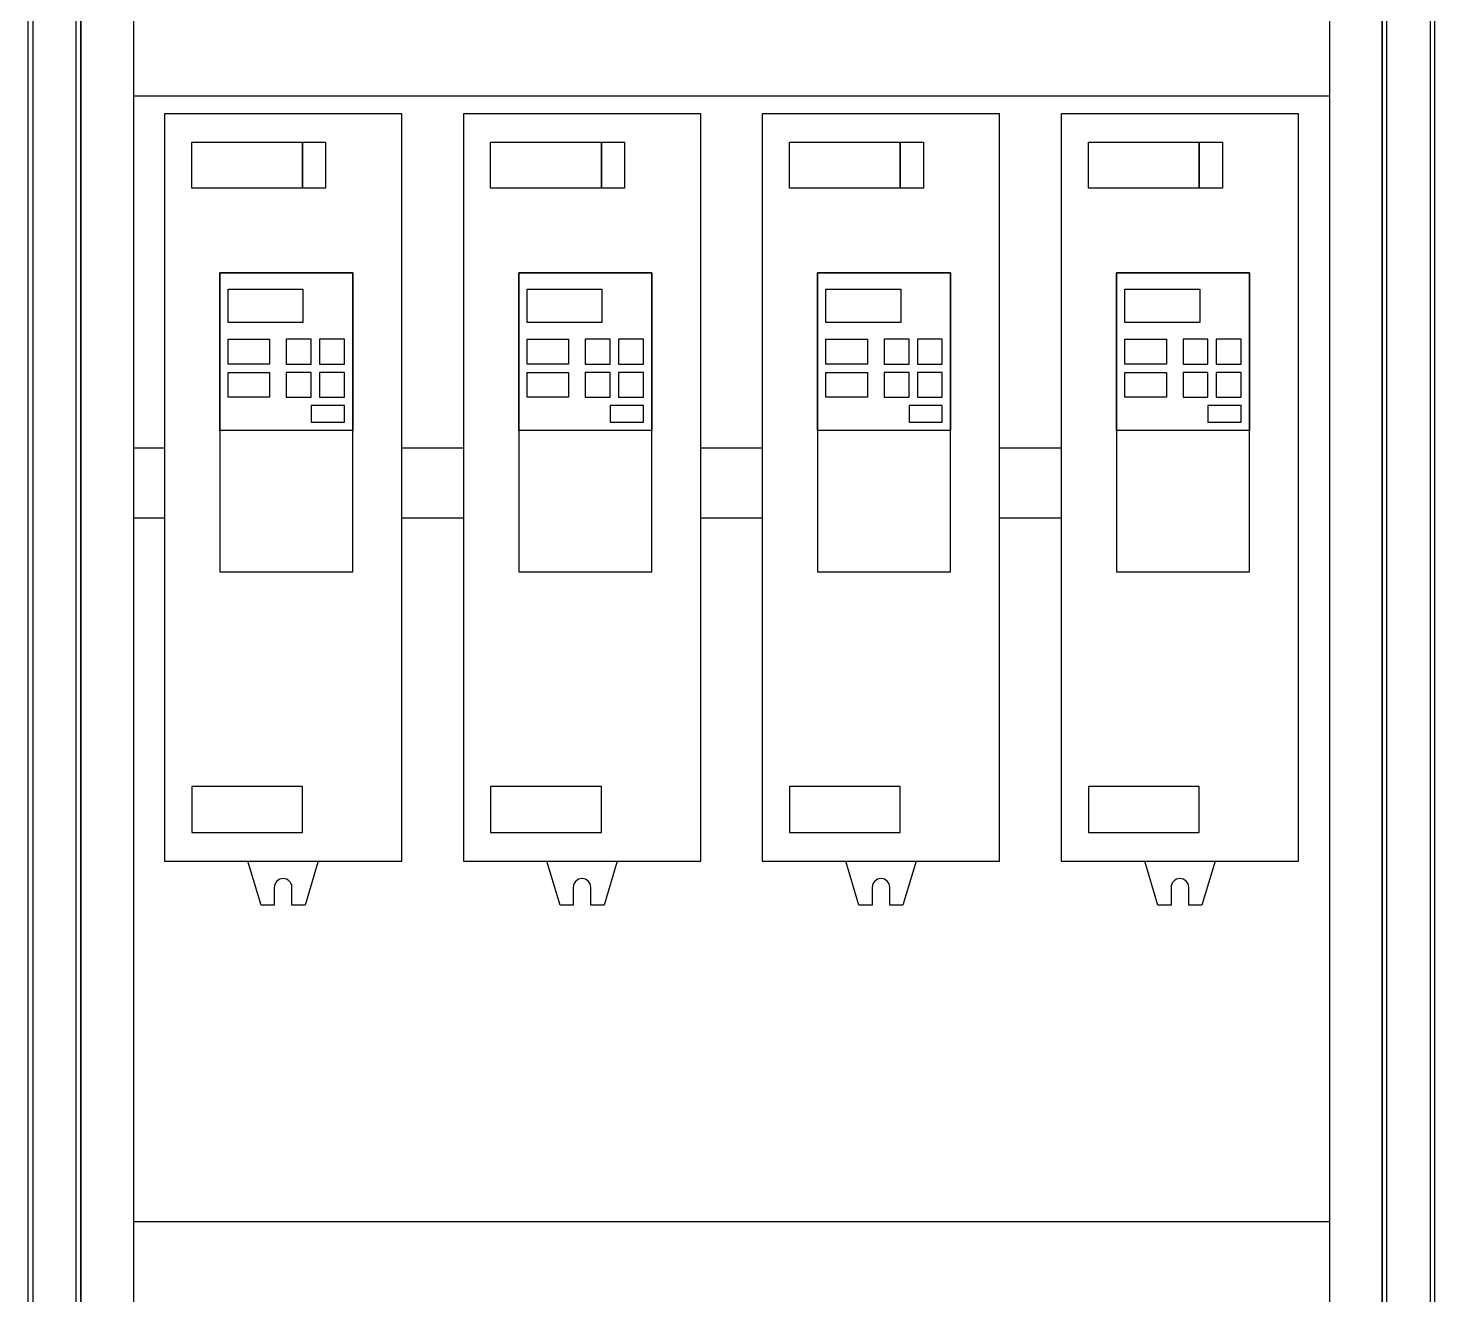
# Model space of a CAD drawing. Header units: millimetres. Extents: x 3151 to 30896, y 1337 to 7086.
# Drawn here: x 23907 to 24707, y 2195 to 2915 of the extents above; entities that cross this region are included whole.
import ezdxf

# ---------------------------------------------------------------- set-up
doc = ezdxf.new("R2010")
doc.units = ezdxf.units.MM

msp = doc.modelspace()

# ---------------------------------------------------------------- linework, layer by layer
at = {"color": 7}
for p, q in [((23906.53, 1336.69), (23906.53, 3536.69)), ((23936.53, 3536.69), (23936.53, 1336.69)), ((24676.53, 3536.69), (24676.53, 1336.69)), ((24706.53, 1336.69), (24706.53, 3536.69)), ((23909.18, 3534.04), (23909.18, 1339.34)), ((23933.88, 1339.34), (23933.88, 3534.04)), ((24679.18, 1339.34), (24679.18, 3534.04)), ((24703.88, 3534.04), (24703.88, 1339.34)), ((23936.53, 1779.19), (23936.53, 3332.19)), ((23966.53, 3332.19), (23966.53, 1779.19)), ((24646.53, 3332.19), (24646.53, 1779.19)), ((24676.53, 1779.19), (24676.53, 3332.19)), ((24646.53, 2876.69), (23966.53, 2876.69)), ((24676.53, 2676.69), (24676.53, 2876.69)), ((24119.03, 2866.69), (23984.03, 2866.69)), ((23984.03, 2866.69), (23984.03, 2441.69)), ((24119.03, 2441.69), (24119.03, 2866.69)), ((24289.03, 2866.69), (24154.03, 2866.69)), ((24154.03, 2866.69), (24154.03, 2441.69)), ((24289.03, 2441.69), (24289.03, 2866.69)), ((24459.03, 2866.69), (24324.03, 2866.69)), ((24324.03, 2866.69), (24324.03, 2441.69)), ((24459.03, 2441.69), (24459.03, 2866.69)), ((24629.03, 2866.69), (24494.03, 2866.69)), ((24494.03, 2866.69), (24494.03, 2441.69)), ((24629.03, 2441.69), (24629.03, 2866.69)), ((23999.55, 2850.49), (24062.51, 2850.49)), ((23999.55, 2824.29), (23999.55, 2850.49)), ((24062.51, 2850.49), (24075.68, 2850.49)), ((24062.51, 2824.29), (24062.51, 2850.49)), ((24062.51, 2850.49), (24062.51, 2824.29)), ((24075.68, 2850.49), (24075.68, 2824.29)), ((24169.55, 2850.49), (24232.51, 2850.49)), ((24169.55, 2824.29), (24169.55, 2850.49)), ((24232.51, 2850.49), (24245.68, 2850.49)), ((24232.51, 2824.29), (24232.51, 2850.49)), ((24232.51, 2850.49), (24232.51, 2824.29)), ((24245.68, 2850.49), (24245.68, 2824.29)), ((24339.55, 2850.49), (24402.51, 2850.49)), ((24339.55, 2824.29), (24339.55, 2850.49)), ((24402.51, 2850.49), (24415.68, 2850.49)), ((24402.51, 2824.29), (24402.51, 2850.49)), ((24402.51, 2850.49), (24402.51, 2824.29)), ((24415.68, 2850.49), (24415.68, 2824.29)), ((24509.55, 2850.49), (24572.51, 2850.49)), ((24509.55, 2824.29), (24509.55, 2850.49)), ((24572.51, 2850.49), (24585.68, 2850.49)), ((24572.51, 2824.29), (24572.51, 2850.49)), ((24572.51, 2850.49), (24572.51, 2824.29)), ((24585.68, 2850.49), (24585.68, 2824.29)), ((24062.51, 2824.29), (23999.55, 2824.29)), ((24075.68, 2824.29), (24062.51, 2824.29)), ((24232.51, 2824.29), (24169.55, 2824.29)), ((24245.68, 2824.29), (24232.51, 2824.29)), ((24402.51, 2824.29), (24339.55, 2824.29)), ((24415.68, 2824.29), (24402.51, 2824.29)), ((24572.51, 2824.29), (24509.55, 2824.29)), ((24585.68, 2824.29), (24572.51, 2824.29)), ((24091.13, 2776.29), (24015.53, 2776.29)), ((24015.53, 2776.29), (24015.53, 2606.19)), ((24015.53, 2776.29), (24091.13, 2776.29)), ((24015.53, 2686.51), (24015.53, 2776.29)), ((24091.13, 2606.19), (24091.13, 2776.29)), ((24091.13, 2776.29), (24091.13, 2686.51)), ((24261.13, 2776.29), (24185.53, 2776.29)), ((24185.53, 2776.29), (24185.53, 2606.19)), ((24185.53, 2776.29), (24261.13, 2776.29)), ((24185.53, 2686.51), (24185.53, 2776.29)), ((24261.13, 2606.19), (24261.13, 2776.29)), ((24261.13, 2776.29), (24261.13, 2686.51)), ((24431.13, 2776.29), (24355.53, 2776.29)), ((24355.53, 2776.29), (24355.53, 2606.19)), ((24355.53, 2776.29), (24431.13, 2776.29)), ((24355.53, 2686.51), (24355.53, 2776.29)), ((24431.13, 2606.19), (24431.13, 2776.29)), ((24431.13, 2776.29), (24431.13, 2686.51)), ((24601.13, 2776.29), (24525.53, 2776.29)), ((24525.53, 2776.29), (24525.53, 2606.19)), ((24525.53, 2776.29), (24601.13, 2776.29)), ((24525.53, 2686.51), (24525.53, 2776.29)), ((24601.13, 2606.19), (24601.13, 2776.29)), ((24601.13, 2776.29), (24601.13, 2686.51)), ((24020.25, 2766.84), (24062.78, 2766.84)), ((24020.25, 2747.94), (24020.25, 2766.84)), ((24062.78, 2766.84), (24062.78, 2747.94)), ((24190.25, 2766.84), (24232.78, 2766.84)), ((24190.25, 2747.94), (24190.25, 2766.84)), ((24232.78, 2766.84), (24232.78, 2747.94)), ((24360.25, 2766.84), (24402.78, 2766.84)), ((24360.25, 2747.94), (24360.25, 2766.84)), ((24402.78, 2766.84), (24402.78, 2747.94)), ((24530.25, 2766.84), (24572.78, 2766.84)), ((24530.25, 2747.94), (24530.25, 2766.84)), ((24572.78, 2766.84), (24572.78, 2747.94)), ((24062.78, 2747.94), (24020.25, 2747.94)), ((24232.78, 2747.94), (24190.25, 2747.94)), ((24402.78, 2747.94), (24360.25, 2747.94)), ((24572.78, 2747.94), (24530.25, 2747.94)), ((24020.25, 2738.49), (24043.88, 2738.49)), ((24020.25, 2724.31), (24020.25, 2738.49)), ((24043.88, 2738.49), (24043.88, 2724.31)), ((24067.5, 2738.49), (24053.33, 2738.49)), ((24053.33, 2738.49), (24053.33, 2724.31)), ((24067.5, 2724.31), (24067.5, 2738.49)), ((24086.4, 2738.49), (24072.23, 2738.49)), ((24072.23, 2738.49), (24072.23, 2724.31)), ((24086.4, 2724.31), (24086.4, 2738.49)), ((24190.25, 2738.49), (24213.88, 2738.49)), ((24190.25, 2724.31), (24190.25, 2738.49)), ((24213.88, 2738.49), (24213.88, 2724.31)), ((24237.5, 2738.49), (24223.33, 2738.49)), ((24223.33, 2738.49), (24223.33, 2724.31)), ((24237.5, 2724.31), (24237.5, 2738.49)), ((24256.4, 2738.49), (24242.23, 2738.49)), ((24242.23, 2738.49), (24242.23, 2724.31)), ((24256.4, 2724.31), (24256.4, 2738.49)), ((24360.25, 2738.49), (24383.88, 2738.49)), ((24360.25, 2724.31), (24360.25, 2738.49)), ((24383.88, 2738.49), (24383.88, 2724.31)), ((24407.5, 2738.49), (24393.33, 2738.49)), ((24393.33, 2738.49), (24393.33, 2724.31)), ((24407.5, 2724.31), (24407.5, 2738.49)), ((24426.4, 2738.49), (24412.23, 2738.49)), ((24412.23, 2738.49), (24412.23, 2724.31)), ((24426.4, 2724.31), (24426.4, 2738.49)), ((24530.25, 2738.49), (24553.88, 2738.49)), ((24530.25, 2724.31), (24530.25, 2738.49)), ((24553.88, 2738.49), (24553.88, 2724.31)), ((24577.5, 2738.49), (24563.33, 2738.49)), ((24563.33, 2738.49), (24563.33, 2724.31)), ((24577.5, 2724.31), (24577.5, 2738.49)), ((24596.4, 2738.49), (24582.23, 2738.49)), ((24582.23, 2738.49), (24582.23, 2724.31)), ((24596.4, 2724.31), (24596.4, 2738.49)), ((24043.88, 2724.31), (24020.25, 2724.31)), ((24053.33, 2724.31), (24067.5, 2724.31)), ((24072.23, 2724.31), (24086.4, 2724.31)), ((24213.88, 2724.31), (24190.25, 2724.31)), ((24223.33, 2724.31), (24237.5, 2724.31)), ((24242.23, 2724.31), (24256.4, 2724.31)), ((24383.88, 2724.31), (24360.25, 2724.31)), ((24393.33, 2724.31), (24407.5, 2724.31)), ((24412.23, 2724.31), (24426.4, 2724.31)), ((24553.88, 2724.31), (24530.25, 2724.31)), ((24563.33, 2724.31), (24577.5, 2724.31)), ((24582.23, 2724.31), (24596.4, 2724.31)), ((24020.25, 2719.59), (24043.88, 2719.59)), ((24020.25, 2705.41), (24020.25, 2719.59)), ((24043.88, 2719.59), (24043.88, 2705.41)), ((24067.5, 2719.59), (24053.33, 2719.59)), ((24053.33, 2719.59), (24053.33, 2705.41)), ((24067.5, 2705.41), (24067.5, 2719.59)), ((24086.4, 2719.59), (24072.23, 2719.59)), ((24072.23, 2719.59), (24072.23, 2705.41)), ((24086.4, 2705.41), (24086.4, 2719.59)), ((24190.25, 2719.59), (24213.88, 2719.59)), ((24190.25, 2705.41), (24190.25, 2719.59)), ((24213.88, 2719.59), (24213.88, 2705.41)), ((24237.5, 2719.59), (24223.33, 2719.59)), ((24223.33, 2719.59), (24223.33, 2705.41)), ((24237.5, 2705.41), (24237.5, 2719.59)), ((24256.4, 2719.59), (24242.23, 2719.59)), ((24242.23, 2719.59), (24242.23, 2705.41)), ((24256.4, 2705.41), (24256.4, 2719.59)), ((24360.25, 2719.59), (24383.88, 2719.59)), ((24360.25, 2705.41), (24360.25, 2719.59)), ((24383.88, 2719.59), (24383.88, 2705.41)), ((24407.5, 2719.59), (24393.33, 2719.59)), ((24393.33, 2719.59), (24393.33, 2705.41)), ((24407.5, 2705.41), (24407.5, 2719.59)), ((24426.4, 2719.59), (24412.23, 2719.59)), ((24412.23, 2719.59), (24412.23, 2705.41)), ((24426.4, 2705.41), (24426.4, 2719.59)), ((24530.25, 2719.59), (24553.88, 2719.59)), ((24530.25, 2705.41), (24530.25, 2719.59)), ((24553.88, 2719.59), (24553.88, 2705.41)), ((24577.5, 2719.59), (24563.33, 2719.59)), ((24563.33, 2719.59), (24563.33, 2705.41)), ((24577.5, 2705.41), (24577.5, 2719.59)), ((24596.4, 2719.59), (24582.23, 2719.59)), ((24582.23, 2719.59), (24582.23, 2705.41)), ((24596.4, 2705.41), (24596.4, 2719.59)), ((24043.88, 2705.41), (24020.25, 2705.41)), ((24053.33, 2705.41), (24067.5, 2705.41)), ((24072.23, 2705.41), (24086.4, 2705.41)), ((24213.88, 2705.41), (24190.25, 2705.41)), ((24223.33, 2705.41), (24237.5, 2705.41)), ((24242.23, 2705.41), (24256.4, 2705.41)), ((24383.88, 2705.41), (24360.25, 2705.41)), ((24393.33, 2705.41), (24407.5, 2705.41)), ((24412.23, 2705.41), (24426.4, 2705.41)), ((24553.88, 2705.41), (24530.25, 2705.41)), ((24563.33, 2705.41), (24577.5, 2705.41)), ((24582.23, 2705.41), (24596.4, 2705.41)), ((24086.4, 2700.69), (24067.5, 2700.69)), ((24067.5, 2700.69), (24067.5, 2691.24)), ((24086.4, 2691.24), (24086.4, 2700.69)), ((24256.4, 2700.69), (24237.5, 2700.69)), ((24237.5, 2700.69), (24237.5, 2691.24)), ((24256.4, 2691.24), (24256.4, 2700.69)), ((24426.4, 2700.69), (24407.5, 2700.69)), ((24407.5, 2700.69), (24407.5, 2691.24)), ((24426.4, 2691.24), (24426.4, 2700.69)), ((24596.4, 2700.69), (24577.5, 2700.69)), ((24577.5, 2700.69), (24577.5, 2691.24)), ((24596.4, 2691.24), (24596.4, 2700.69)), ((24067.5, 2691.24), (24086.4, 2691.24)), ((24237.5, 2691.24), (24256.4, 2691.24)), ((24407.5, 2691.24), (24426.4, 2691.24)), ((24577.5, 2691.24), (24596.4, 2691.24)), ((24091.13, 2686.51), (24015.53, 2686.51)), ((24261.13, 2686.51), (24185.53, 2686.51)), ((24431.13, 2686.51), (24355.53, 2686.51)), ((24601.13, 2686.51), (24525.53, 2686.51)), ((23966.53, 2676.69), (23984.03, 2676.69)), ((24119.03, 2676.69), (24154.03, 2676.69)), ((24289.03, 2676.69), (24324.03, 2676.69)), ((24459.03, 2676.69), (24494.03, 2676.69)), ((24676.53, 2256.69), (24676.53, 2656.69)), ((23984.03, 2636.69), (23966.53, 2636.69)), ((24154.03, 2636.69), (24119.03, 2636.69)), ((24324.03, 2636.69), (24289.03, 2636.69)), ((24494.03, 2636.69), (24459.03, 2636.69)), ((24015.53, 2606.19), (24091.13, 2606.19)), ((24185.53, 2606.19), (24261.13, 2606.19)), ((24355.53, 2606.19), (24431.13, 2606.19)), ((24525.53, 2606.19), (24601.13, 2606.19)), ((24062.51, 2484.08), (23999.55, 2484.08)), ((23999.55, 2484.08), (23999.55, 2457.88)), ((24062.51, 2457.88), (24062.51, 2484.08)), ((24232.51, 2484.08), (24169.55, 2484.08)), ((24169.55, 2484.08), (24169.55, 2457.88)), ((24232.51, 2457.88), (24232.51, 2484.08)), ((24402.51, 2484.08), (24339.55, 2484.08)), ((24339.55, 2484.08), (24339.55, 2457.88)), ((24402.51, 2457.88), (24402.51, 2484.08)), ((24572.51, 2484.08), (24509.55, 2484.08)), ((24509.55, 2484.08), (24509.55, 2457.88)), ((24572.51, 2457.88), (24572.51, 2484.08)), ((23999.55, 2457.88), (24062.51, 2457.88)), ((24169.55, 2457.88), (24232.51, 2457.88)), ((24339.55, 2457.88), (24402.51, 2457.88)), ((24509.55, 2457.88), (24572.51, 2457.88)), ((23984.03, 2441.69), (24119.03, 2441.69)), ((24031.53, 2441.69), (24071.53, 2441.69)), ((24039.03, 2416.69), (24031.53, 2441.69)), ((24071.53, 2441.69), (24064.03, 2416.69)), ((24154.03, 2441.69), (24289.03, 2441.69)), ((24201.53, 2441.69), (24241.53, 2441.69)), ((24209.03, 2416.69), (24201.53, 2441.69)), ((24241.53, 2441.69), (24234.03, 2416.69)), ((24324.03, 2441.69), (24459.03, 2441.69)), ((24371.53, 2441.69), (24411.53, 2441.69)), ((24379.03, 2416.69), (24371.53, 2441.69)), ((24411.53, 2441.69), (24404.03, 2416.69)), ((24494.03, 2441.69), (24629.03, 2441.69)), ((24541.53, 2441.69), (24581.53, 2441.69)), ((24549.03, 2416.69), (24541.53, 2441.69)), ((24581.53, 2441.69), (24574.03, 2416.69)), ((24046.53, 2426.69), (24046.53, 2416.69)), ((24056.53, 2416.69), (24056.53, 2426.69)), ((24216.53, 2426.69), (24216.53, 2416.69)), ((24226.53, 2416.69), (24226.53, 2426.69)), ((24386.53, 2426.69), (24386.53, 2416.69)), ((24396.53, 2416.69), (24396.53, 2426.69)), ((24556.53, 2426.69), (24556.53, 2416.69)), ((24566.53, 2416.69), (24566.53, 2426.69)), ((24046.53, 2416.69), (24039.03, 2416.69)), ((24064.03, 2416.69), (24056.53, 2416.69)), ((24216.53, 2416.69), (24209.03, 2416.69)), ((24234.03, 2416.69), (24226.53, 2416.69)), ((24386.53, 2416.69), (24379.03, 2416.69)), ((24404.03, 2416.69), (24396.53, 2416.69)), ((24556.53, 2416.69), (24549.03, 2416.69)), ((24574.03, 2416.69), (24566.53, 2416.69)), ((23966.53, 2236.69), (24646.53, 2236.69))]:
    msp.add_line(p, q, dxfattribs=at)
for centre in [(24051.53, 2426.69), (24221.53, 2426.69), (24391.53, 2426.69), (24561.53, 2426.69)]:
    msp.add_arc(centre, 5, 0, 180, dxfattribs=at)

doc.saveas('drawing.dxf')
